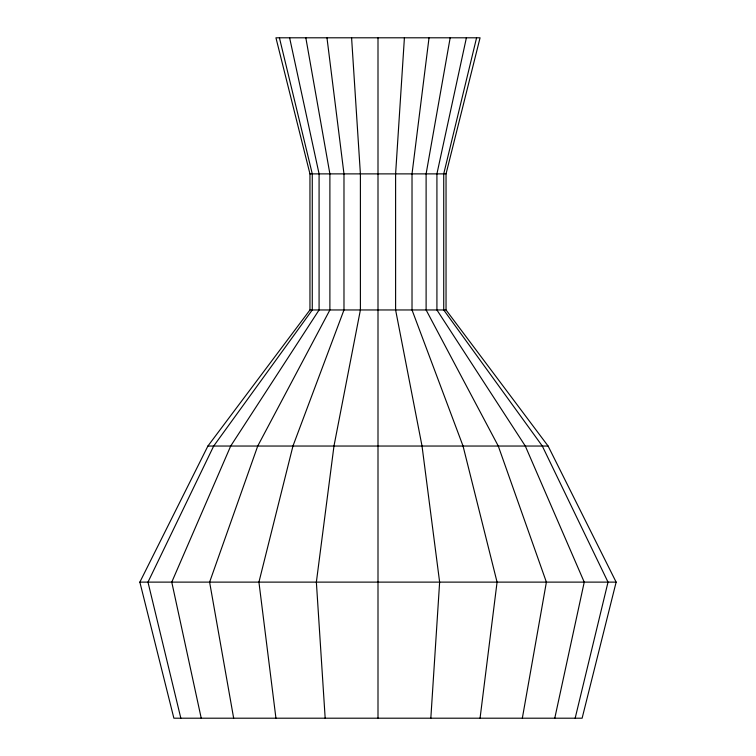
<?xml version="1.0" encoding="UTF-8"?>
<svg xmlns="http://www.w3.org/2000/svg" width="756" height="756" viewBox="0 0 756 756"><rect width="100%" height="100%" fill="white"/><g stroke="black" fill="none" stroke-linecap="round" stroke-linejoin="round"><path stroke-width="1.13" d="M404.413 37.8L395.605 173.88L395.605 309.96L422.028 446.04L439.633 582.12L430.825 718.2M429.03 37.8L412.02 173.88L412.02 309.96L463.05 446.04L497.07 582.12L480.06 718.2M450.17 37.8L426.11 173.88L426.11 309.96L498.28 446.04L546.39 582.12L522.339 718.2M466.386 37.8L436.921 173.88L436.921 309.96L525.307 446.04L584.237 582.12L554.772 718.2M476.582 37.8L443.725 173.88L443.725 309.96L542.307 446.04L608.022 582.12L575.165 718.2M446.04 173.88L480.06 37.8L275.94 37.8L309.96 173.88L309.96 309.96L207.9 446.04L139.86 582.12L173.88 718.2L582.12 718.2L616.14 582.12L548.1 446.04L446.04 309.96L446.04 173.88L309.96 173.88M309.96 309.96L446.04 309.96M207.9 446.04L548.1 446.04M139.86 582.12L616.14 582.12M279.418 37.8L312.275 173.88L312.275 309.96L213.693 446.04L147.978 582.12L180.835 718.2M289.614 37.8L319.079 173.88L319.079 309.96L230.693 446.04L171.763 582.12L201.228 718.2M305.83 37.8L329.89 173.88L329.89 309.96L257.72 446.04L209.61 582.12L233.661 718.2M326.97 37.8L343.98 173.88L343.98 309.96L292.95 446.04L258.93 582.12L275.94 718.2M351.587 37.8L360.395 173.88L360.395 309.96L333.972 446.04L316.367 582.12L325.175 718.2M378 37.8L378 718.2"/></g></svg>
